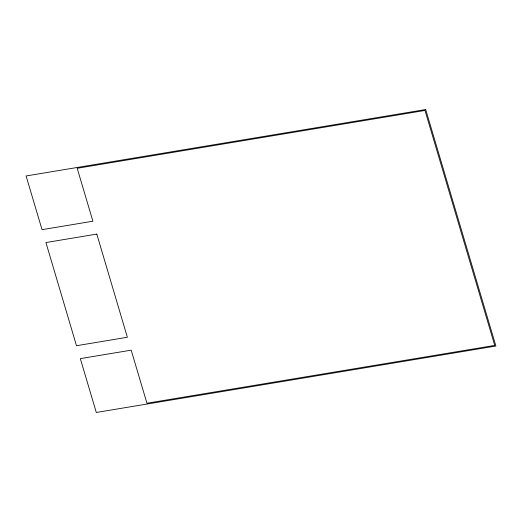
<?xml version="1.0" encoding="UTF-8"?>
<svg xmlns="http://www.w3.org/2000/svg" width="522" height="522" viewBox="0 0 522 522"><rect width="100%" height="100%" fill="white"/><g stroke="black" fill="none" stroke-linecap="round" stroke-linejoin="round"><path stroke-width="0.78" d="M425.691 109.529L26.1 175.966L42.041 229.667L92.903 221.211L77.197 168.286L424.986 110.455L494.732 345.414L146.943 403.238L131.185 350.164L80.323 358.621L96.309 412.471L495.9 346.034L425.691 109.529M96.798 234.091L45.929 242.547L76.493 345.721L127.361 337.264L96.798 234.091"/></g></svg>
